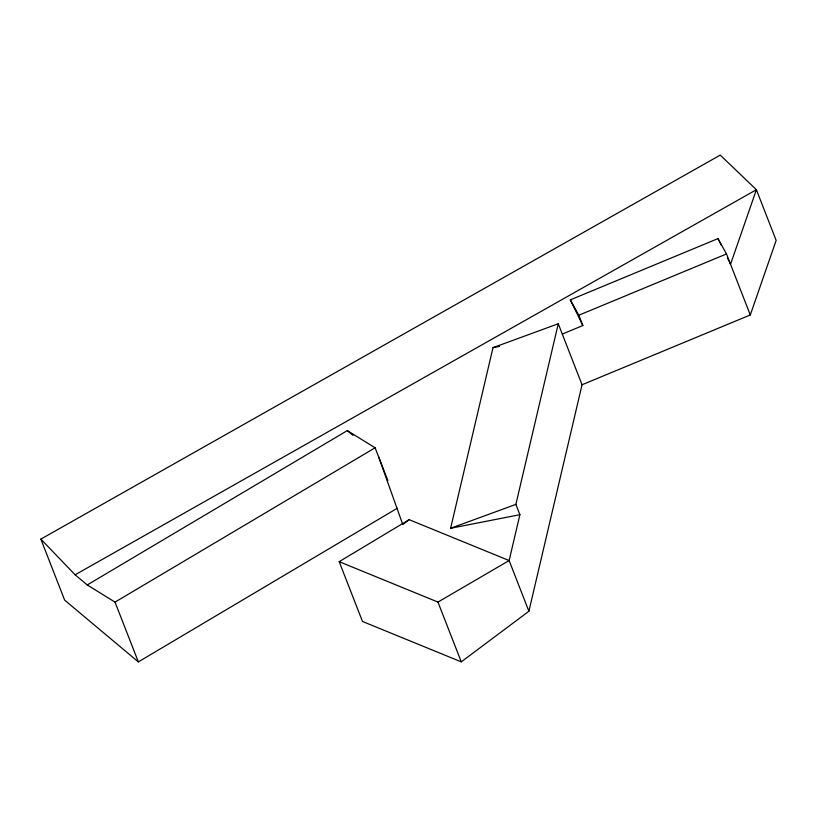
<?xml version="1.0" encoding="UTF-8"?>
<svg xmlns="http://www.w3.org/2000/svg" width="817" height="817" viewBox="0 0 817 817"><rect width="100%" height="100%" fill="white"/><g stroke="black" fill="none" stroke-linecap="round" stroke-linejoin="round"><path stroke-width="1.23" d="M558.266 323.757L515.874 504.385L519.898 514.7L450.616 528.272L493.008 347.644L558.266 323.757L582.051 384.766L528.895 611.249L461.258 661.862L362.503 621.471L339.188 561.677L409.154 519.663L509.134 560.554L528.895 611.249M519.898 514.7L509.134 560.554L437.953 602.078L339.188 561.677M582.051 384.766L750.292 314.964L776.15 240.402L756.389 189.718L720.247 155.097L40.85 539.118L64.635 600.117L138.339 661.903L397.317 508.225M409.154 519.663L402.791 524.545L378.649 456.887M40.85 539.118L75.123 574.79L87.235 584.941L347.317 430.61L375.105 447.787L387.871 480.539M87.235 584.941L115.023 602.119L375.105 447.787M75.123 574.79L756.389 189.718L730.531 264.269L729.755 262.666M562.29 334.071L582.838 325.554L570.317 299.87L718.01 238.584L726.507 253.954L750.292 314.964M570.317 299.87L578.814 315.229L726.507 253.954M450.616 528.272L515.874 504.385M493.008 347.644L499.504 346.377M347.317 430.61L353.015 435.39M718.01 238.584L721.145 245.008M727.406 257.855L728.968 261.062M578.814 315.229L582.838 325.554M437.953 602.078L461.258 661.862M115.023 602.119L138.339 661.903"/></g></svg>
